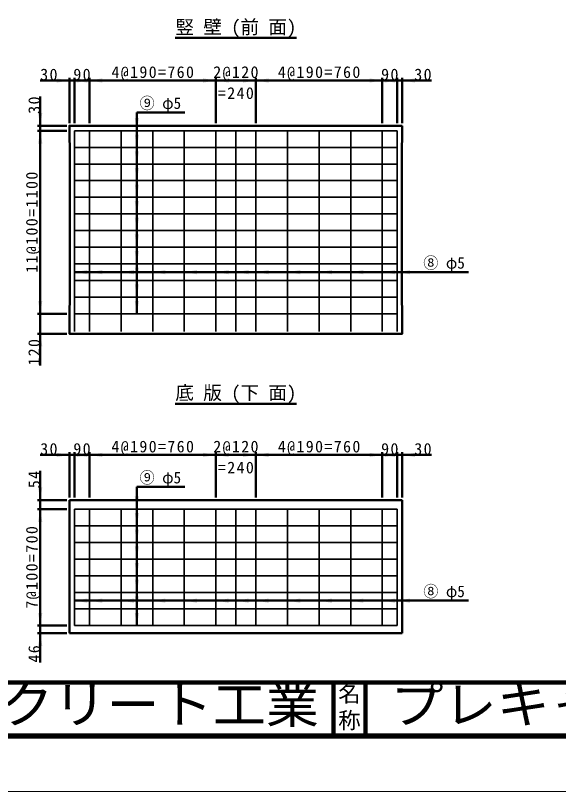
# Model space of a CAD drawing. Units: millimetres, scale not verified. Extents: x -2102 to 2102, y -1485 to 1485.
# Drawn here: x -1140 to -120, y -1485 to -27 of the extents above; entities that cross this region are included whole.
import ezdxf
from ezdxf.enums import TextEntityAlignment as Align

# ---------------------------------------------------------------- set-up
doc = ezdxf.new("R2010")
doc.units = ezdxf.units.MM
doc.header["$LTSCALE"] = 5
doc.layers.add('0-0_V-nasSTD', color=7, linetype='Continuous', lineweight=50)
doc.layers.add('0-1_0', color=7, linetype='Continuous', lineweight=100)
doc.styles.add('ＭＳ ゴシック', font='')
doc.styles.get('ＭＳ ゴシック').set_extended_font_data('MS Gothic')

msp = doc.modelspace()

# ---------------------------------------------------------------- linework, layer by layer
at = {"layer": '0-0_V-nasSTD'}
for p, q in [((-839.5, -69.464), (-612, -69.464)), ((-1038.25, -144.464), (-1038.25, -229.464)), ((-1028.875, -144.464), (-1028.875, -229.464)), ((-1000.75, -144.464), (-1000.75, -229.464)), ((-763.25, -144.464), (-763.25, -229.464)), ((-688.25, -144.464), (-688.25, -229.464)), ((-450.75, -144.464), (-450.75, -229.464)), ((-422.625, -144.464), (-422.625, -229.464)), ((-413.25, -144.464), (-413.25, -229.464)), ((-1038.25, -149.464), (-1093.25, -149.464)), ((-1028.875, -149.464), (-1038.25, -149.464)), ((-1000.75, -149.464), (-1028.875, -149.464)), ((-763.25, -149.464), (-1000.75, -149.464)), ((-688.25, -149.464), (-763.25, -149.464)), ((-688.25, -149.464), (-450.75, -149.464)), ((-450.75, -149.464), (-422.625, -149.464)), ((-422.625, -149.464), (-413.25, -149.464)), ((-413.25, -149.464), (-358.25, -149.464)), ((-911.687, -209.464), (-911.687, -587.589)), ((-911.687, -209.464), (-821.687, -209.464)), ((-1098.25, -234.464), (-1043.25, -234.464)), ((-1043.25, -243.839), (-1098.25, -243.839)), ((-1093.25, -243.839), (-1093.25, -587.589)), ((-1038.25, -265.714), (-1037.468, -266.496)), ((-1028.875, -509.464), (-288.875, -509.464)), ((-1043.25, -587.589), (-1098.25, -587.589)), ((-1093.25, -625.089), (-1093.25, -587.589)), ((-1043.25, -625.089), (-1098.25, -625.089)), ((-1093.25, -625.089), (-1093.25, -685.089)), ((-839.5, -756.557), (-612, -756.557)), ((-1038.25, -852.807), (-1093.25, -852.807)), ((-1038.25, -847.807), (-1038.25, -932.807)), ((-1028.875, -852.807), (-1038.25, -852.807)), ((-1028.875, -847.807), (-1028.875, -932.807)), ((-1000.75, -852.807), (-1028.875, -852.807)), ((-1000.75, -847.807), (-1000.75, -932.807)), ((-763.25, -852.807), (-1000.75, -852.807)), ((-763.25, -847.807), (-763.25, -932.807)), ((-688.25, -852.807), (-763.25, -852.807)), ((-688.25, -847.807), (-688.25, -932.807)), ((-688.25, -852.807), (-450.75, -852.807)), ((-450.75, -847.807), (-450.75, -932.807)), ((-450.75, -852.807), (-422.625, -852.807)), ((-422.625, -847.807), (-422.625, -932.807)), ((-422.625, -852.807), (-413.25, -852.807)), ((-413.25, -847.807), (-413.25, -932.807)), ((-413.25, -852.807), (-358.25, -852.807)), ((-911.687, -912.807), (-911.687, -1173.432)), ((-911.687, -912.807), (-821.687, -912.807)), ((-1098.25, -937.807), (-1043.25, -937.807)), ((-1038.25, -937.807), (-1038.25, -1187.807)), ((-413.25, -937.807), (-1038.25, -937.807)), ((-413.25, -937.807), (-413.25, -1187.807)), ((-1043.25, -954.682), (-1098.25, -954.682)), ((-1093.25, -954.682), (-1093.25, -1173.432)), ((-1028.875, -1126.557), (-288.875, -1126.557)), ((-1043.25, -1173.432), (-1098.25, -1173.432)), ((-1093.25, -1187.807), (-1093.25, -1173.432)), ((-1043.25, -1187.807), (-1098.25, -1187.807)), ((-1093.25, -1187.807), (-1093.25, -1242.807)), ((-413.25, -1187.807), (-1038.25, -1187.807))]:
    msp.add_line(p, q, dxfattribs=at)
at = {"layer": '0-0_V-nasSTD', "lineweight": 35}
for p, q in [((-1028.875, -243.839), (-422.625, -243.839)), ((-1028.875, -243.839), (-1028.875, -620.953)), ((-1000.75, -243.839), (-1000.75, -620.953)), ((-941.375, -243.839), (-941.375, -620.953)), ((-882, -243.839), (-882, -620.953)), ((-822.625, -243.839), (-822.625, -620.953)), ((-763.25, -243.839), (-763.25, -620.953)), ((-725.75, -243.839), (-725.75, -620.953)), ((-688.25, -243.839), (-688.25, -620.953)), ((-628.875, -243.839), (-628.875, -620.953)), ((-569.5, -243.839), (-569.5, -620.953)), ((-510.125, -243.839), (-510.125, -620.953)), ((-450.75, -243.839), (-450.75, -620.953)), ((-422.625, -243.839), (-422.625, -620.953)), ((-1028.875, -275.089), (-422.625, -275.089)), ((-1028.875, -306.339), (-422.625, -306.339)), ((-1028.875, -337.589), (-422.625, -337.589)), ((-1028.875, -368.839), (-422.625, -368.839)), ((-1028.875, -400.089), (-422.625, -400.089)), ((-1028.875, -431.339), (-422.625, -431.339)), ((-1028.875, -462.589), (-422.625, -462.589)), ((-1028.875, -493.839), (-422.625, -493.839)), ((-1028.875, -525.089), (-422.625, -525.089)), ((-1028.875, -556.339), (-422.625, -556.339)), ((-1028.875, -587.589), (-422.625, -587.589)), ((-1028.875, -954.682), (-422.625, -954.682)), ((-1028.875, -954.682), (-1028.875, -1173.432)), ((-1000.75, -954.682), (-1000.75, -1173.432)), ((-941.375, -954.682), (-941.375, -1173.432)), ((-882, -954.682), (-882, -1173.432)), ((-822.625, -954.682), (-822.625, -1173.432)), ((-763.25, -954.682), (-763.25, -1173.432)), ((-725.75, -954.682), (-725.75, -1173.432)), ((-688.25, -954.682), (-688.25, -1173.432)), ((-628.875, -954.682), (-628.875, -1173.432)), ((-569.5, -954.682), (-569.5, -1173.432)), ((-510.125, -954.682), (-510.125, -1173.432)), ((-450.75, -954.682), (-450.75, -1173.432)), ((-422.625, -954.682), (-422.625, -1173.432)), ((-1028.875, -985.932), (-422.625, -985.932)), ((-1028.875, -1017.182), (-422.625, -1017.182)), ((-1028.875, -1048.432), (-422.625, -1048.432)), ((-1028.875, -1079.682), (-422.625, -1079.682)), ((-1028.875, -1110.932), (-422.625, -1110.932)), ((-1028.875, -1142.182), (-422.625, -1142.182)), ((-1028.875, -1173.432), (-422.625, -1173.432))]:
    msp.add_line(p, q, dxfattribs=at)
at = {"layer": '0-0_V-nasSTD', "lineweight": 100}
for p, q in [((-542.5, -1280), (-542.5, -1380)), ((-482.5, -1280), (-482.5, -1380)), ((-1997.5, -1380), (1997.5, -1380))]:
    msp.add_line(p, q, dxfattribs=at)
at = {"layer": '0-0_V-nasSTD', "lineweight": 18}
for points in [[(-2102.5, -1485), (-2102.5, 1485), (2102.5, 1485), (2102.5, -1485)], [(-2002.5, -1385), (-2002.5, 1385), (2002.5, 1385), (2002.5, -1385)]]:
    msp.add_lwpolyline(points, close=True, dxfattribs=at)
at = {"layer": '0-0_V-nasSTD'}
for points in [[(-1093.25, -243.839), (-1093.25, -234.464), (-1093.25, -179.464)], [(-413.25, -234.464), (-1038.25, -234.464), (-1038.25, -265.714)], [(-413.25, -234.464), (-413.25, -265.714), (-414.031, -266.496)], [(-1038.25, -571.964), (-1037.468, -571.183), (-1037.468, -266.496)], [(-413.25, -571.964), (-414.031, -571.183), (-414.031, -266.496)], [(-1038.25, -571.964), (-1038.25, -625.089), (-413.25, -625.089), (-413.25, -571.964)], [(-1093.25, -954.682), (-1093.25, -937.807), (-1093.25, -882.807)]]:
    msp.add_lwpolyline(points, dxfattribs=at)
for points in [[(-1062.25, -149.464), (-1062.25, -145.464), (-1038.25, -149.464)], [(-1028.875, -149.464), (-1004.875, -149.464), (-1004.875, -145.464)], [(-1024.75, -149.464), (-1024.75, -145.464), (-1000.75, -149.464)], [(-1000.75, -149.464), (-976.75, -149.464), (-976.75, -145.464)], [(-787.25, -149.464), (-787.25, -145.464), (-763.25, -149.464)], [(-763.25, -149.464), (-739.25, -149.464), (-739.25, -145.464)], [(-712.25, -149.464), (-712.25, -145.464), (-688.25, -149.464)], [(-688.25, -149.464), (-664.25, -149.464), (-664.25, -145.464)], [(-474.75, -149.464), (-474.75, -145.464), (-450.75, -149.464)], [(-450.75, -149.464), (-426.75, -149.464), (-426.75, -145.464)], [(-446.625, -149.464), (-446.625, -145.464), (-422.625, -149.464)], [(-413.25, -149.464), (-389.25, -149.464), (-389.25, -145.464)], [(-1062.25, -153.464), (-1062.25, -149.464), (-1038.25, -149.464)], [(-1028.875, -149.464), (-1004.875, -153.464), (-1004.875, -149.464)], [(-1024.75, -153.464), (-1024.75, -149.464), (-1000.75, -149.464)], [(-1000.75, -149.464), (-976.75, -153.464), (-976.75, -149.464)], [(-787.25, -153.464), (-787.25, -149.464), (-763.25, -149.464)], [(-763.25, -149.464), (-739.25, -153.464), (-739.25, -149.464)], [(-712.25, -153.464), (-712.25, -149.464), (-688.25, -149.464)], [(-688.25, -149.464), (-664.25, -153.464), (-664.25, -149.464)], [(-474.75, -153.464), (-474.75, -149.464), (-450.75, -149.464)], [(-450.75, -149.464), (-426.75, -153.464), (-426.75, -149.464)], [(-446.625, -153.464), (-446.625, -149.464), (-422.625, -149.464)], [(-413.25, -149.464), (-389.25, -153.464), (-389.25, -149.464)], [(-1097.25, -210.464), (-1093.25, -234.464), (-1093.25, -210.464)], [(-1093.25, -234.464), (-1093.25, -210.464), (-1089.25, -210.464)], [(-915.687, -219.839), (-911.687, -243.839), (-911.687, -219.839)], [(-911.687, -243.839), (-911.687, -219.839), (-907.687, -219.839)], [(-1097.25, -267.839), (-1093.25, -267.839), (-1093.25, -243.839)], [(-1093.25, -267.839), (-1093.25, -243.839), (-1089.25, -267.839)], [(-915.687, -251.089), (-911.687, -275.089), (-911.687, -251.089)], [(-911.687, -275.089), (-911.687, -251.089), (-907.687, -251.089)], [(-915.687, -282.339), (-911.687, -306.339), (-911.687, -282.339)], [(-911.687, -306.339), (-911.687, -282.339), (-907.687, -282.339)], [(-915.687, -313.589), (-911.687, -337.589), (-911.687, -313.589)], [(-911.687, -337.589), (-911.687, -313.589), (-907.687, -313.589)], [(-915.687, -344.839), (-911.687, -368.839), (-911.687, -344.839)], [(-911.687, -368.839), (-911.687, -344.839), (-907.687, -344.839)], [(-915.687, -376.089), (-911.687, -400.089), (-911.687, -376.089)], [(-911.687, -400.089), (-911.687, -376.089), (-907.687, -376.089)], [(-915.687, -407.339), (-911.687, -431.339), (-911.687, -407.339)], [(-911.687, -431.339), (-911.687, -407.339), (-907.687, -407.339)], [(-915.687, -438.589), (-911.687, -462.589), (-911.687, -438.589)], [(-911.687, -462.589), (-911.687, -438.589), (-907.687, -438.589)], [(-915.687, -469.839), (-911.687, -493.839), (-911.687, -469.839)], [(-911.687, -493.839), (-911.687, -469.839), (-907.687, -469.839)], [(-1028.875, -509.464), (-1004.875, -509.464), (-1004.875, -505.464)], [(-1028.875, -509.464), (-1004.875, -513.464), (-1004.875, -509.464)], [(-1000.75, -509.464), (-976.75, -509.464), (-976.75, -505.464)], [(-1000.75, -509.464), (-976.75, -513.464), (-976.75, -509.464)], [(-941.375, -509.464), (-917.375, -509.464), (-917.375, -505.464)], [(-941.375, -509.464), (-917.375, -513.464), (-917.375, -509.464)], [(-915.687, -501.089), (-911.687, -525.089), (-911.687, -501.089)], [(-911.687, -525.089), (-911.687, -501.089), (-907.687, -501.089)], [(-882, -509.464), (-858, -509.464), (-858, -505.464)], [(-882, -509.464), (-858, -513.464), (-858, -509.464)], [(-822.625, -509.464), (-798.625, -509.464), (-798.625, -505.464)], [(-822.625, -509.464), (-798.625, -513.464), (-798.625, -509.464)], [(-763.25, -509.464), (-739.25, -509.464), (-739.25, -505.464)], [(-763.25, -509.464), (-739.25, -513.464), (-739.25, -509.464)], [(-725.75, -509.464), (-701.75, -509.464), (-701.75, -505.464)], [(-725.75, -509.464), (-701.75, -513.464), (-701.75, -509.464)], [(-688.25, -509.464), (-664.25, -509.464), (-664.25, -505.464)], [(-688.25, -509.464), (-664.25, -513.464), (-664.25, -509.464)], [(-628.875, -509.464), (-604.875, -509.464), (-604.875, -505.464)], [(-628.875, -509.464), (-604.875, -513.464), (-604.875, -509.464)], [(-569.5, -509.464), (-545.5, -509.464), (-545.5, -505.464)], [(-569.5, -509.464), (-545.5, -513.464), (-545.5, -509.464)], [(-510.125, -509.464), (-486.125, -509.464), (-486.125, -505.464)], [(-510.125, -509.464), (-486.125, -513.464), (-486.125, -509.464)], [(-450.75, -509.464), (-426.75, -509.464), (-426.75, -505.464)], [(-450.75, -509.464), (-426.75, -513.464), (-426.75, -509.464)], [(-422.625, -509.464), (-398.625, -509.464), (-398.625, -505.464)], [(-422.625, -509.464), (-398.625, -513.464), (-398.625, -509.464)], [(-915.687, -532.339), (-911.687, -556.339), (-911.687, -532.339)], [(-911.687, -556.339), (-911.687, -532.339), (-907.687, -532.339)], [(-1097.25, -563.589), (-1093.25, -587.589), (-1093.25, -563.589)], [(-1093.25, -587.589), (-1093.25, -563.589), (-1089.25, -563.589)], [(-915.687, -563.589), (-911.687, -587.589), (-911.687, -563.589)], [(-911.687, -587.589), (-911.687, -563.589), (-907.687, -563.589)], [(-1097.25, -649.089), (-1093.25, -649.089), (-1093.25, -625.089)], [(-1093.25, -649.089), (-1093.25, -625.089), (-1089.25, -649.089)], [(-1062.25, -852.807), (-1062.25, -848.807), (-1038.25, -852.807)], [(-1062.25, -856.807), (-1062.25, -852.807), (-1038.25, -852.807)], [(-1028.875, -852.807), (-1004.875, -852.807), (-1004.875, -848.807)], [(-1028.875, -852.807), (-1004.875, -856.807), (-1004.875, -852.807)], [(-1024.75, -852.807), (-1024.75, -848.807), (-1000.75, -852.807)], [(-1024.75, -856.807), (-1024.75, -852.807), (-1000.75, -852.807)], [(-1000.75, -852.807), (-976.75, -852.807), (-976.75, -848.807)], [(-1000.75, -852.807), (-976.75, -856.807), (-976.75, -852.807)], [(-787.25, -852.807), (-787.25, -848.807), (-763.25, -852.807)], [(-787.25, -856.807), (-787.25, -852.807), (-763.25, -852.807)], [(-763.25, -852.807), (-739.25, -852.807), (-739.25, -848.807)], [(-763.25, -852.807), (-739.25, -856.807), (-739.25, -852.807)], [(-712.25, -852.807), (-712.25, -848.807), (-688.25, -852.807)], [(-712.25, -856.807), (-712.25, -852.807), (-688.25, -852.807)], [(-688.25, -852.807), (-664.25, -852.807), (-664.25, -848.807)], [(-688.25, -852.807), (-664.25, -856.807), (-664.25, -852.807)], [(-474.75, -852.807), (-474.75, -848.807), (-450.75, -852.807)], [(-474.75, -856.807), (-474.75, -852.807), (-450.75, -852.807)], [(-450.75, -852.807), (-426.75, -852.807), (-426.75, -848.807)], [(-450.75, -852.807), (-426.75, -856.807), (-426.75, -852.807)], [(-446.625, -852.807), (-446.625, -848.807), (-422.625, -852.807)], [(-446.625, -856.807), (-446.625, -852.807), (-422.625, -852.807)], [(-413.25, -852.807), (-389.25, -852.807), (-389.25, -848.807)], [(-413.25, -852.807), (-389.25, -856.807), (-389.25, -852.807)], [(-1097.25, -913.807), (-1093.25, -937.807), (-1093.25, -913.807)], [(-1093.25, -937.807), (-1093.25, -913.807), (-1089.25, -913.807)], [(-915.687, -930.682), (-911.687, -954.682), (-911.687, -930.682)], [(-911.687, -954.682), (-911.687, -930.682), (-907.687, -930.682)], [(-1097.25, -978.682), (-1093.25, -978.682), (-1093.25, -954.682)], [(-1093.25, -978.682), (-1093.25, -954.682), (-1089.25, -978.682)], [(-915.687, -961.932), (-911.687, -985.932), (-911.687, -961.932)], [(-911.687, -985.932), (-911.687, -961.932), (-907.687, -961.932)], [(-915.687, -993.182), (-911.687, -1017.182), (-911.687, -993.182)], [(-911.687, -1017.182), (-911.687, -993.182), (-907.687, -993.182)], [(-915.687, -1024.432), (-911.687, -1048.432), (-911.687, -1024.432)], [(-911.687, -1048.432), (-911.687, -1024.432), (-907.687, -1024.432)], [(-915.687, -1055.682), (-911.687, -1079.682), (-911.687, -1055.682)], [(-911.687, -1079.682), (-911.687, -1055.682), (-907.687, -1055.682)], [(-915.687, -1086.932), (-911.687, -1110.932), (-911.687, -1086.932)], [(-911.687, -1110.932), (-911.687, -1086.932), (-907.687, -1086.932)], [(-915.687, -1118.182), (-911.687, -1142.182), (-911.687, -1118.182)], [(-911.687, -1142.182), (-911.687, -1118.182), (-907.687, -1118.182)], [(-1028.875, -1126.557), (-1004.875, -1126.557), (-1004.875, -1122.557)], [(-1028.875, -1126.557), (-1004.875, -1130.557), (-1004.875, -1126.557)], [(-1000.75, -1126.557), (-976.75, -1126.557), (-976.75, -1122.557)], [(-1000.75, -1126.557), (-976.75, -1130.557), (-976.75, -1126.557)], [(-941.375, -1126.557), (-917.375, -1126.557), (-917.375, -1122.557)], [(-941.375, -1126.557), (-917.375, -1130.557), (-917.375, -1126.557)], [(-882, -1126.557), (-858, -1126.557), (-858, -1122.557)], [(-882, -1126.557), (-858, -1130.557), (-858, -1126.557)], [(-822.625, -1126.557), (-798.625, -1126.557), (-798.625, -1122.557)], [(-822.625, -1126.557), (-798.625, -1130.557), (-798.625, -1126.557)], [(-763.25, -1126.557), (-739.25, -1126.557), (-739.25, -1122.557)], [(-763.25, -1126.557), (-739.25, -1130.557), (-739.25, -1126.557)], [(-725.75, -1126.557), (-701.75, -1126.557), (-701.75, -1122.557)], [(-725.75, -1126.557), (-701.75, -1130.557), (-701.75, -1126.557)], [(-688.25, -1126.557), (-664.25, -1126.557), (-664.25, -1122.557)], [(-688.25, -1126.557), (-664.25, -1130.557), (-664.25, -1126.557)], [(-628.875, -1126.557), (-604.875, -1126.557), (-604.875, -1122.557)], [(-628.875, -1126.557), (-604.875, -1130.557), (-604.875, -1126.557)], [(-569.5, -1126.557), (-545.5, -1126.557), (-545.5, -1122.557)], [(-569.5, -1126.557), (-545.5, -1130.557), (-545.5, -1126.557)], [(-510.125, -1126.557), (-486.125, -1126.557), (-486.125, -1122.557)], [(-510.125, -1126.557), (-486.125, -1130.557), (-486.125, -1126.557)], [(-450.75, -1126.557), (-426.75, -1126.557), (-426.75, -1122.557)], [(-450.75, -1126.557), (-426.75, -1130.557), (-426.75, -1126.557)], [(-422.625, -1126.557), (-398.625, -1126.557), (-398.625, -1122.557)], [(-422.625, -1126.557), (-398.625, -1130.557), (-398.625, -1126.557)], [(-1097.25, -1149.432), (-1093.25, -1173.432), (-1093.25, -1149.432)], [(-1093.25, -1173.432), (-1093.25, -1149.432), (-1089.25, -1149.432)], [(-915.687, -1149.432), (-911.687, -1173.432), (-911.687, -1149.432)], [(-911.687, -1173.432), (-911.687, -1149.432), (-907.687, -1149.432)], [(-1097.25, -1211.807), (-1093.25, -1211.807), (-1093.25, -1187.807)], [(-1093.25, -1211.807), (-1093.25, -1187.807), (-1089.25, -1211.807)]]:
    msp.add_solid(points, dxfattribs=at)
at = {"layer": '0-1_0'}
msp.add_line((-1997.5, -1280), (1997.5, -1280), dxfattribs=at)

# ---------------------------------------------------------------- texts
at = {"layer": '0-0_V-nasSTD', "style": 'ＭＳ ゴシック'}
for s, height, p in [('竪 壁 (前 面)', 25.66, (-839.5, -69.464)), ('底 版 (下 面)', 25.66, (-839.5, -756.557)), ('名', 30.79, (-533.518, -1326.001)), ('称', 30.79, (-533.524, -1375.99))]:
    msp.add_text(s, height=height, dxfattribs=at).set_placement(p, align=Align.BOTTOM_LEFT)
for s, height, width, p in [('⑨ φ5', 21.85, 0.95, (-906.64, -209.464)), ('⑧ φ5', 21.85, 0.95, (-373.827, -509.464)), ('⑨ φ5', 21.85, 0.95, (-906.64, -912.807)), ('⑧ φ5', 21.85, 0.95, (-373.827, -1126.557)), ('(株)船生コンクリート工業', 69.65, 1.05, (-1766.5, -1377.45)), ('プレキャストウォール', 69.65, 1.05, (-435.5, -1377.53))]:
    msp.add_text(s, height=height, dxfattribs=dict(at, width=width)).set_placement(p, align=Align.BOTTOM_LEFT)
at = {"layer": '0-0_V-nasSTD', "char_height": 21.99, "attachment_point": 7, "style": 'ＭＳ ゴシック'}
for s, insert in [('\\T1.17;30', (-1093.25, -149.464)), ('\\T1.17;90', (-1031.062, -149.464)), ('\\T1.17;4@190=760', (-959.5, -149.464)), ('\\T1.17;2@120', (-768.25, -149.464)), ('\\T1.17;4@190=760', (-647, -149.464)), ('\\T1.17;90', (-452.937, -149.464)), ('\\T1.17;30', (-390.75, -149.464)), ('\\T1.17;=240', (-759.5, -184.464)), ('\\T1.17;30', (-1093.25, -852.807)), ('\\T1.17;90', (-1031.062, -852.807)), ('\\T1.17;4@190=760', (-959.5, -852.807)), ('\\T1.17;2@120', (-768.25, -852.807)), ('\\T1.17;4@190=760', (-647, -852.807)), ('\\T1.17;90', (-452.937, -852.807)), ('\\T1.17;30', (-390.75, -852.807)), ('\\T1.17;=240', (-759.5, -887.807))]:
    msp.add_mtext(s, dxfattribs=dict(at, insert=insert))
at = {"layer": '0-0_V-nasSTD', "char_height": 21.99, "attachment_point": 7, "rotation": 90, "style": 'ＭＳ ゴシック'}
for s, insert in [('\\T1.17;30', (-1093.25, -211.964)), ('\\T1.17;11@100=1100', (-1093.25, -510.714)), ('\\T1.17;120', (-1093.25, -685.089)), ('\\T1.17;54', (-1093.25, -915.307)), ('\\T1.17;7@100=700', (-1093.25, -1141.557)), ('\\T1.17;46', (-1093.25, -1242.807))]:
    msp.add_mtext(s, dxfattribs=dict(at, insert=insert))

doc.saveas('drawing.dxf')
